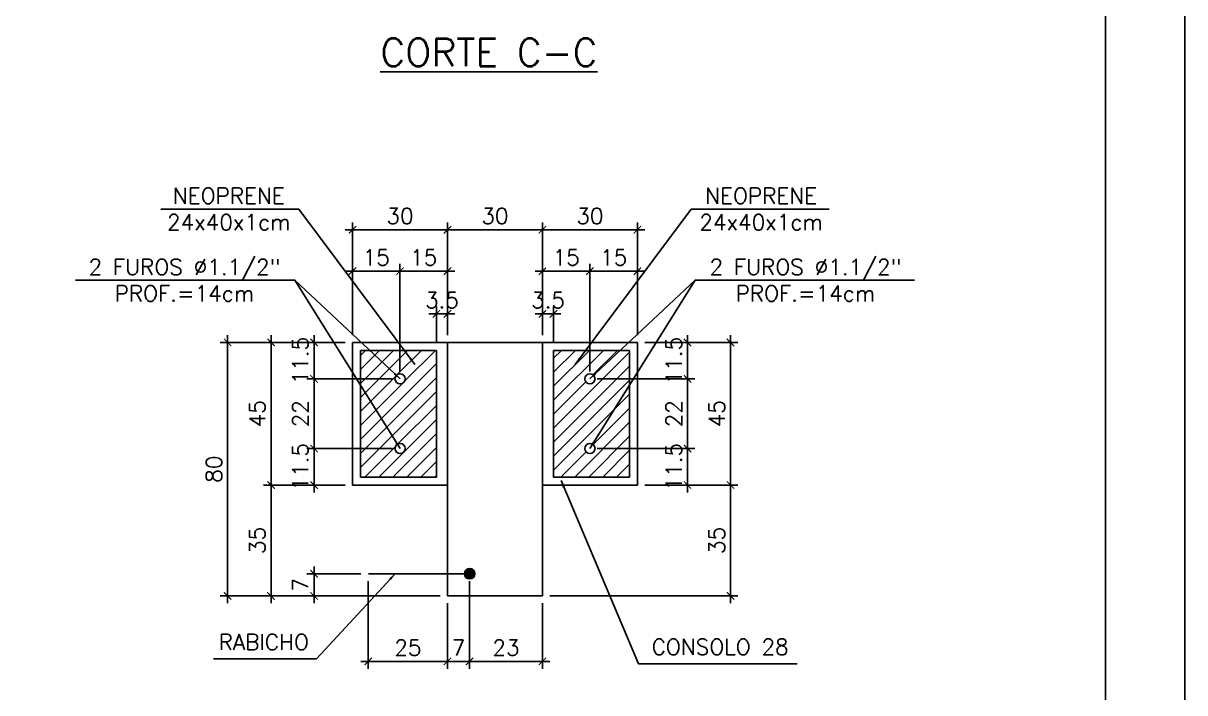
# Model space of a CAD drawing. Header units: centimetres. Extents: x 1658 to 19651, y 8294 to 11444.
# Drawn here: x 5413 to 6513, y 9885 to 10519 of the extents above; entities that cross this region are included whole.
import ezdxf

# ---------------------------------------------------------------- set-up
doc = ezdxf.new("R2010")
doc.units = ezdxf.units.CM
doc.header["$LTSCALE"] = 50
doc.header["$MEASUREMENT"] = 0
doc.header["$PDMODE"] = 67
for name, color, linetype in [('COTAS-PRECON', 1, 'Continuous'), ('FORMATO-PRECON', 2, 'Continuous'), ('HACHURAS-PRECON', 1, 'Continuous'), ('LINHA-01-PRECON', 1, 'Continuous'), ('LINHA-02-PRECON', 2, 'Continuous'), ('LINHA-03-PRECON', 3, 'Continuous'), ('LINHA-04-PRECON', 4, 'Continuous'), ('填充', 7, 'Continuous')]:
    doc.layers.add(name, color=color, linetype=linetype)
doc.styles.get("Standard").update_dxf_attribs({"font": 'romans.shx'})
doc.dimstyles.new('ESC75-25', dxfattribs={"dimscale": 0, "dimtxt": 15, "dimasz": 7, "dimexe": 7, "dimexo": 7, "dimgap": 5.5, "dimtad": 1, "dimdec": 1, "dimlfac": 0.333333, "dimdsep": 46, "dimtxsty": 'Standard', "dimblk": 'ARCHTICK', "dimcen": 0.1, "dimdle": 7, "dimclrd": 256, "dimclre": 256, "dimclrt": 2, "dimadec": 0, "dimazin": 0, "dimtfac": 1, "dimtdec": 1, "dimtix": 1, "dimtmove": 2, "dimatfit": 3, "dimfxl": 1, "dimarcsym": 0})
doc.dimstyles.new('ESC75-75', dxfattribs={"dimscale": 0, "dimtxt": 15, "dimasz": 7, "dimexe": 7, "dimexo": 7, "dimgap": 5.5, "dimtad": 1, "dimdec": 1, "dimdsep": 46, "dimtxsty": 'Standard', "dimblk": 'ARCHTICK', "dimcen": 0.1, "dimdle": 7, "dimclrd": 256, "dimclre": 256, "dimclrt": 2, "dimadec": 0, "dimazin": 0, "dimtfac": 1, "dimtdec": 1, "dimtix": 1, "dimtmove": 2, "dimatfit": 3, "dimfxl": 1, "dimarcsym": 0})
pattern_1 = [(45, (7279.603, 10279.781), (-6.629126, 6.629126), [])]

# ---------------------------------------------------------------- blocks, each defined once
blk = doc.blocks.new('A$C2E607E54')
at = {"layer": 'FORMATO-PRECON'}
blk.add_lwpolyline([(0, 4200), (2970, 4200), (2970, 0), (0, 0)], close=True, dxfattribs=at)
at = {"layer": 'FORMATO-PRECON', "color": 6}
blk.add_lwpolyline([(100, 3950), (2870, 3950), (2870, 100), (100, 100)], close=True, dxfattribs=at)
blk = doc.blocks.new('_ArchTick')
at = {"color": 0, "linetype": 'ByBlock', "const_width": 0.15}
blk.add_lwpolyline([(-0.5, -0.5), (0.5, 0.5)], dxfattribs=at)
blk = doc.blocks.new('*D190')
at = {"layer": 'Defpoints', "color": 0, "transparency": 16777216}
for p in [(5814.6, 10323), (5724.6, 10216.3), (5814.6, 10216.3)]:
    blk.add_point(p, dxfattribs=at)
at = {"layer": 'LINHA-01-PRECON', "lineweight": -2, "transparency": 16777216}
for p, q in [((5724.6, 10223.3), (5724.6, 10330)), ((5814.6, 10223.3), (5814.6, 10330)), ((5717.6, 10323), (5821.6, 10323))]:
    blk.add_line(p, q, dxfattribs=at)
at = {"layer": 'LINHA-01-PRECON', "lineweight": -2, "transparency": 16777216, "xscale": 7, "yscale": 7, "zscale": 7, "rotation": 180}
blk.add_blockref('_ArchTick', (5724.6, 10323), dxfattribs=at)
at = {"layer": 'LINHA-01-PRECON', "lineweight": -2, "transparency": 16777216, "xscale": 7, "yscale": 7, "zscale": 7}
blk.add_blockref('_ArchTick', (5814.6, 10323), dxfattribs=at)
at = {"layer": 'LINHA-01-PRECON', "color": 2, "transparency": 16777216, "insert": (5769.6, 10336), "char_height": 15, "attachment_point": 5}
blk.add_mtext('30', dxfattribs=at)
blk = doc.blocks.new('*D191')
at = {"layer": 'Defpoints', "color": 0, "transparency": 16777216}
for p in [(5904.6, 10323), (5814.6, 10216.3), (5904.6, 10216.3)]:
    blk.add_point(p, dxfattribs=at)
at = {"layer": 'LINHA-01-PRECON', "lineweight": -2, "transparency": 16777216}
for p, q in [((5814.6, 10223.3), (5814.6, 10330)), ((5904.6, 10223.3), (5904.6, 10330)), ((5807.6, 10323), (5911.6, 10323))]:
    blk.add_line(p, q, dxfattribs=at)
at = {"layer": 'LINHA-01-PRECON', "lineweight": -2, "transparency": 16777216, "xscale": 7, "yscale": 7, "zscale": 7, "rotation": 180}
blk.add_blockref('_ArchTick', (5814.6, 10323), dxfattribs=at)
at = {"layer": 'LINHA-01-PRECON', "lineweight": -2, "transparency": 16777216, "xscale": 7, "yscale": 7, "zscale": 7}
blk.add_blockref('_ArchTick', (5904.6, 10323), dxfattribs=at)
at = {"layer": 'LINHA-01-PRECON', "color": 2, "transparency": 16777216, "insert": (5859.6, 10336), "char_height": 15, "attachment_point": 5}
blk.add_mtext('30', dxfattribs=at)
blk = doc.blocks.new('*D192')
at = {"layer": 'Defpoints', "color": 0, "transparency": 16777216}
for p in [(5814.6, 10243.4), (5814.6, 10216.3), (5804.1, 10208.8)]:
    blk.add_point(p, dxfattribs=at)
at = {"layer": 'LINHA-01-PRECON', "lineweight": -2, "transparency": 16777216}
for p, q in [((5804.1, 10215.8), (5804.1, 10250.4)), ((5814.6, 10223.3), (5814.6, 10250.4)), ((5804.1, 10243.4), (5797.1, 10243.4)), ((5804.1, 10243.4), (5814.6, 10243.4)), ((5814.6, 10243.4), (5821.6, 10243.4))]:
    blk.add_line(p, q, dxfattribs=at)
at = {"layer": 'LINHA-01-PRECON', "lineweight": -2, "transparency": 16777216, "xscale": 7, "yscale": 7, "zscale": 7}
blk.add_blockref('_ArchTick', (5804.1, 10243.4), dxfattribs=at)
at = {"layer": 'LINHA-01-PRECON', "lineweight": -2, "transparency": 16777216, "xscale": 7, "yscale": 7, "zscale": 7, "rotation": 180}
blk.add_blockref('_ArchTick', (5814.6, 10243.4), dxfattribs=at)
at = {"layer": 'LINHA-01-PRECON', "color": 2, "transparency": 16777216, "insert": (5809.4, 10256.4), "char_height": 15, "attachment_point": 5}
blk.add_mtext('3.5', dxfattribs=at)
blk = doc.blocks.new('*D193')
at = {"layer": 'Defpoints', "color": 0, "transparency": 16777216}
for p in [(5769.6, 10283.8), (5724.6, 10216.3), (5769.6, 10181.8)]:
    blk.add_point(p, dxfattribs=at)
at = {"layer": 'LINHA-01-PRECON', "lineweight": -2, "transparency": 16777216}
for p, q in [((5717.6, 10283.8), (5776.6, 10283.8)), ((5724.6, 10223.3), (5724.6, 10290.8)), ((5769.6, 10188.8), (5769.6, 10290.8))]:
    blk.add_line(p, q, dxfattribs=at)
at = {"layer": 'LINHA-01-PRECON', "lineweight": -2, "transparency": 16777216, "xscale": 7, "yscale": 7, "zscale": 7, "rotation": 180}
blk.add_blockref('_ArchTick', (5724.6, 10283.8), dxfattribs=at)
at = {"layer": 'LINHA-01-PRECON', "lineweight": -2, "transparency": 16777216, "xscale": 7, "yscale": 7, "zscale": 7}
blk.add_blockref('_ArchTick', (5769.6, 10283.8), dxfattribs=at)
at = {"layer": 'LINHA-01-PRECON', "color": 2, "transparency": 16777216, "insert": (5747.1, 10296.8), "char_height": 15, "attachment_point": 5}
blk.add_mtext('15', dxfattribs=at)
blk = doc.blocks.new('*D194')
at = {"layer": 'Defpoints', "color": 0, "transparency": 16777216}
for p in [(5814.6, 10283.8), (5814.6, 10216.3), (5769.6, 10181.8)]:
    blk.add_point(p, dxfattribs=at)
at = {"layer": 'LINHA-01-PRECON', "lineweight": -2, "transparency": 16777216}
for p, q in [((5762.6, 10283.8), (5821.6, 10283.8)), ((5769.6, 10188.8), (5769.6, 10290.8)), ((5814.6, 10223.3), (5814.6, 10290.8))]:
    blk.add_line(p, q, dxfattribs=at)
at = {"layer": 'LINHA-01-PRECON', "lineweight": -2, "transparency": 16777216, "xscale": 7, "yscale": 7, "zscale": 7, "rotation": 180}
blk.add_blockref('_ArchTick', (5769.6, 10283.8), dxfattribs=at)
at = {"layer": 'LINHA-01-PRECON', "lineweight": -2, "transparency": 16777216, "xscale": 7, "yscale": 7, "zscale": 7}
blk.add_blockref('_ArchTick', (5814.6, 10283.8), dxfattribs=at)
at = {"layer": 'LINHA-01-PRECON', "color": 2, "transparency": 16777216, "insert": (5792.1, 10296.8), "char_height": 15, "attachment_point": 5}
blk.add_mtext('15', dxfattribs=at)
blk = doc.blocks.new('*D195')
at = {"layer": 'Defpoints', "color": 0, "transparency": 16777216}
for p in [(5904.6, 10323), (5904.6, 10216.3), (5994.6, 10216.3)]:
    blk.add_point(p, dxfattribs=at)
at = {"layer": 'LINHA-01-PRECON', "lineweight": -2, "transparency": 16777216}
for p, q in [((5904.6, 10223.3), (5904.6, 10330)), ((5994.6, 10223.3), (5994.6, 10330)), ((6001.6, 10323), (5897.6, 10323))]:
    blk.add_line(p, q, dxfattribs=at)
at = {"layer": 'LINHA-01-PRECON', "lineweight": -2, "transparency": 16777216, "xscale": 7, "yscale": 7, "zscale": 7, "rotation": 180}
blk.add_blockref('_ArchTick', (5904.6, 10323), dxfattribs=at)
at = {"layer": 'LINHA-01-PRECON', "lineweight": -2, "transparency": 16777216, "xscale": 7, "yscale": 7, "zscale": 7}
blk.add_blockref('_ArchTick', (5994.6, 10323), dxfattribs=at)
at = {"layer": 'LINHA-01-PRECON', "color": 2, "transparency": 16777216, "insert": (5949.6, 10336), "char_height": 15, "attachment_point": 5}
blk.add_mtext('30', dxfattribs=at)
blk = doc.blocks.new('*D196')
at = {"layer": 'Defpoints', "color": 0, "transparency": 16777216}
for p in [(5904.6, 10243.4), (5904.6, 10216.3), (5915.1, 10208.8)]:
    blk.add_point(p, dxfattribs=at)
at = {"layer": 'LINHA-01-PRECON', "lineweight": -2, "transparency": 16777216}
for p, q in [((5904.6, 10223.3), (5904.6, 10250.4)), ((5915.1, 10215.8), (5915.1, 10250.4)), ((5904.6, 10243.4), (5897.6, 10243.4)), ((5915.1, 10243.4), (5904.6, 10243.4)), ((5915.1, 10243.4), (5922.1, 10243.4))]:
    blk.add_line(p, q, dxfattribs=at)
at = {"layer": 'LINHA-01-PRECON', "lineweight": -2, "transparency": 16777216, "xscale": 7, "yscale": 7, "zscale": 7}
blk.add_blockref('_ArchTick', (5904.6, 10243.4), dxfattribs=at)
at = {"layer": 'LINHA-01-PRECON', "lineweight": -2, "transparency": 16777216, "xscale": 7, "yscale": 7, "zscale": 7, "rotation": 180}
blk.add_blockref('_ArchTick', (5915.1, 10243.4), dxfattribs=at)
at = {"layer": 'LINHA-01-PRECON', "color": 2, "transparency": 16777216, "insert": (5909.9, 10256.4), "char_height": 15, "attachment_point": 5}
blk.add_mtext('3.5', dxfattribs=at)
blk = doc.blocks.new('*D197')
at = {"layer": 'Defpoints', "color": 0, "transparency": 16777216}
for p in [(5949.6, 10283.8), (5994.6, 10216.3), (5949.6, 10181.8)]:
    blk.add_point(p, dxfattribs=at)
at = {"layer": 'LINHA-01-PRECON', "lineweight": -2, "transparency": 16777216}
for p, q in [((6001.6, 10283.8), (5942.6, 10283.8)), ((5949.6, 10188.8), (5949.6, 10290.8)), ((5994.6, 10223.3), (5994.6, 10290.8))]:
    blk.add_line(p, q, dxfattribs=at)
at = {"layer": 'LINHA-01-PRECON', "lineweight": -2, "transparency": 16777216, "xscale": 7, "yscale": 7, "zscale": 7, "rotation": 180}
blk.add_blockref('_ArchTick', (5949.6, 10283.8), dxfattribs=at)
at = {"layer": 'LINHA-01-PRECON', "lineweight": -2, "transparency": 16777216, "xscale": 7, "yscale": 7, "zscale": 7}
blk.add_blockref('_ArchTick', (5994.6, 10283.8), dxfattribs=at)
at = {"layer": 'LINHA-01-PRECON', "color": 2, "transparency": 16777216, "insert": (5972.1, 10296.8), "char_height": 15, "attachment_point": 5}
blk.add_mtext('15', dxfattribs=at)
blk = doc.blocks.new('*D198')
at = {"layer": 'Defpoints', "color": 0, "transparency": 16777216}
for p in [(5904.6, 10283.8), (5904.6, 10216.3), (5949.6, 10181.8)]:
    blk.add_point(p, dxfattribs=at)
at = {"layer": 'LINHA-01-PRECON', "lineweight": -2, "transparency": 16777216}
for p, q in [((5956.6, 10283.8), (5897.6, 10283.8)), ((5904.6, 10223.3), (5904.6, 10290.8)), ((5949.6, 10188.8), (5949.6, 10290.8))]:
    blk.add_line(p, q, dxfattribs=at)
at = {"layer": 'LINHA-01-PRECON', "lineweight": -2, "transparency": 16777216, "xscale": 7, "yscale": 7, "zscale": 7, "rotation": 180}
blk.add_blockref('_ArchTick', (5904.6, 10283.8), dxfattribs=at)
at = {"layer": 'LINHA-01-PRECON', "lineweight": -2, "transparency": 16777216, "xscale": 7, "yscale": 7, "zscale": 7}
blk.add_blockref('_ArchTick', (5949.6, 10283.8), dxfattribs=at)
at = {"layer": 'LINHA-01-PRECON', "color": 2, "transparency": 16777216, "insert": (5927.1, 10296.8), "char_height": 15, "attachment_point": 5}
blk.add_mtext('15', dxfattribs=at)
blk = doc.blocks.new('*D199')
at = {"layer": 'Defpoints', "color": 0, "transparency": 16777216}
for p in [(5724.6, 10216.3), (5688.2, 10181.8), (5769.6, 10181.8)]:
    blk.add_point(p, dxfattribs=at)
at = {"layer": 'LINHA-01-PRECON', "lineweight": -2, "transparency": 16777216}
for p, q in [((5717.6, 10216.3), (5681.2, 10216.3)), ((5688.2, 10216.3), (5688.2, 10223.3)), ((5688.2, 10216.3), (5688.2, 10181.8)), ((5762.6, 10181.8), (5681.2, 10181.8)), ((5688.2, 10181.8), (5688.2, 10174.8))]:
    blk.add_line(p, q, dxfattribs=at)
at = {"layer": 'LINHA-01-PRECON', "lineweight": -2, "transparency": 16777216, "xscale": 7, "yscale": 7, "zscale": 7}
for p, rotation in [((5688.2, 10216.3), 270), ((5688.2, 10181.8), 90)]:
    blk.add_blockref('_ArchTick', p, dxfattribs=dict(at, rotation=rotation))
at = {"layer": 'LINHA-01-PRECON', "color": 2, "transparency": 16777216, "insert": (5675.2, 10199.1), "char_height": 15, "attachment_point": 5, "rotation": 90}
blk.add_mtext('11.5', dxfattribs=at)
blk = doc.blocks.new('*D200')
at = {"layer": 'Defpoints', "color": 0, "transparency": 16777216}
for p in [(5769.6, 10181.8), (5688.2, 10115.8), (5769.6, 10115.8)]:
    blk.add_point(p, dxfattribs=at)
at = {"layer": 'LINHA-01-PRECON', "lineweight": -2, "transparency": 16777216}
for p, q in [((5688.2, 10188.8), (5688.2, 10108.8)), ((5762.6, 10181.8), (5681.2, 10181.8)), ((5762.6, 10115.8), (5681.2, 10115.8))]:
    blk.add_line(p, q, dxfattribs=at)
at = {"layer": 'LINHA-01-PRECON', "lineweight": -2, "transparency": 16777216, "xscale": 7, "yscale": 7, "zscale": 7}
for p, rotation in [((5688.2, 10181.8), 90), ((5688.2, 10115.8), 270)]:
    blk.add_blockref('_ArchTick', p, dxfattribs=dict(at, rotation=rotation))
at = {"layer": 'LINHA-01-PRECON', "color": 2, "transparency": 16777216, "insert": (5675.2, 10148.8), "char_height": 15, "attachment_point": 5, "rotation": 90}
blk.add_mtext('22', dxfattribs=at)
blk = doc.blocks.new('*D201')
at = {"layer": 'Defpoints', "color": 0, "transparency": 16777216}
for p in [(5769.6, 10115.8), (5688.2, 10081.3), (5724.6, 10081.3)]:
    blk.add_point(p, dxfattribs=at)
at = {"layer": 'LINHA-01-PRECON', "lineweight": -2, "transparency": 16777216}
for p, q in [((5688.2, 10115.8), (5688.2, 10122.8)), ((5762.6, 10115.8), (5681.2, 10115.8)), ((5688.2, 10115.8), (5688.2, 10081.3)), ((5717.6, 10081.3), (5681.2, 10081.3)), ((5688.2, 10081.3), (5688.2, 10074.3))]:
    blk.add_line(p, q, dxfattribs=at)
at = {"layer": 'LINHA-01-PRECON', "lineweight": -2, "transparency": 16777216, "xscale": 7, "yscale": 7, "zscale": 7}
for p, rotation in [((5688.2, 10115.8), 270), ((5688.2, 10081.3), 90)]:
    blk.add_blockref('_ArchTick', p, dxfattribs=dict(at, rotation=rotation))
at = {"layer": 'LINHA-01-PRECON', "color": 2, "transparency": 16777216, "insert": (5675.2, 10098.6), "char_height": 15, "attachment_point": 5, "rotation": 90}
blk.add_mtext('11.5', dxfattribs=at)
blk = doc.blocks.new('*D202')
at = {"layer": 'Defpoints', "color": 0, "transparency": 16777216}
for p in [(5724.6, 10216.3), (5647.4, 10081.3), (5724.6, 10081.3)]:
    blk.add_point(p, dxfattribs=at)
at = {"layer": 'LINHA-01-PRECON', "lineweight": -2, "transparency": 16777216}
for p, q in [((5717.6, 10216.3), (5640.4, 10216.3)), ((5647.4, 10223.3), (5647.4, 10074.3)), ((5717.6, 10081.3), (5640.4, 10081.3))]:
    blk.add_line(p, q, dxfattribs=at)
at = {"layer": 'LINHA-01-PRECON', "lineweight": -2, "transparency": 16777216, "xscale": 7, "yscale": 7, "zscale": 7}
for p, rotation in [((5647.4, 10216.3), 90), ((5647.4, 10081.3), 270)]:
    blk.add_blockref('_ArchTick', p, dxfattribs=dict(at, rotation=rotation))
at = {"layer": 'LINHA-01-PRECON', "color": 2, "transparency": 16777216, "insert": (5634.4, 10148.8), "char_height": 15, "attachment_point": 5, "rotation": 90}
blk.add_mtext('45', dxfattribs=at)
blk = doc.blocks.new('*D203')
at = {"layer": 'Defpoints', "color": 0, "transparency": 16777216}
for p in [(5724.6, 10081.3), (5647.4, 9976.3), (5814.6, 9976.3)]:
    blk.add_point(p, dxfattribs=at)
at = {"layer": 'LINHA-01-PRECON', "lineweight": -2, "transparency": 16777216}
for p, q in [((5647.4, 10088.3), (5647.4, 9969.3)), ((5717.6, 10081.3), (5640.4, 10081.3)), ((5807.6, 9976.3), (5640.4, 9976.3))]:
    blk.add_line(p, q, dxfattribs=at)
at = {"layer": 'LINHA-01-PRECON', "lineweight": -2, "transparency": 16777216, "xscale": 7, "yscale": 7, "zscale": 7}
for p, rotation in [((5647.4, 10081.3), 90), ((5647.4, 9976.3), 270)]:
    blk.add_blockref('_ArchTick', p, dxfattribs=dict(at, rotation=rotation))
at = {"layer": 'LINHA-01-PRECON', "color": 2, "transparency": 16777216, "insert": (5634.4, 10028.8), "char_height": 15, "attachment_point": 5, "rotation": 90}
blk.add_mtext('35', dxfattribs=at)
blk = doc.blocks.new('*D204')
at = {"layer": 'Defpoints', "color": 0, "transparency": 16777216}
for p in [(5724.6, 10216.3), (5606.3, 9976.3), (5814.6, 9976.3)]:
    blk.add_point(p, dxfattribs=at)
at = {"layer": 'LINHA-01-PRECON', "lineweight": -2, "transparency": 16777216}
for p, q in [((5717.6, 10216.3), (5599.3, 10216.3)), ((5606.3, 10223.3), (5606.3, 9969.3)), ((5807.6, 9976.3), (5599.3, 9976.3))]:
    blk.add_line(p, q, dxfattribs=at)
at = {"layer": 'LINHA-01-PRECON', "lineweight": -2, "transparency": 16777216, "xscale": 7, "yscale": 7, "zscale": 7}
for p, rotation in [((5606.3, 10216.3), 90), ((5606.3, 9976.3), 270)]:
    blk.add_blockref('_ArchTick', p, dxfattribs=dict(at, rotation=rotation))
at = {"layer": 'LINHA-01-PRECON', "color": 2, "transparency": 16777216, "insert": (5593.3, 10096.3), "char_height": 15, "attachment_point": 5, "rotation": 90}
blk.add_mtext('80', dxfattribs=at)
blk = doc.blocks.new('*D205')
at = {"layer": 'Defpoints', "color": 0, "transparency": 16777216}
for p in [(5994.6, 10216.3), (5949.6, 10181.8), (6042.1, 10181.8)]:
    blk.add_point(p, dxfattribs=at)
at = {"layer": 'LINHA-01-PRECON', "lineweight": -2, "transparency": 16777216}
for p, q in [((6001.6, 10216.3), (6049.1, 10216.3)), ((6042.1, 10216.3), (6042.1, 10223.3)), ((6042.1, 10216.3), (6042.1, 10181.8)), ((5956.6, 10181.8), (6049.1, 10181.8)), ((6042.1, 10181.8), (6042.1, 10174.8))]:
    blk.add_line(p, q, dxfattribs=at)
at = {"layer": 'LINHA-01-PRECON', "lineweight": -2, "transparency": 16777216, "xscale": 7, "yscale": 7, "zscale": 7}
for p, rotation in [((6042.1, 10216.3), 270), ((6042.1, 10181.8), 90)]:
    blk.add_blockref('_ArchTick', p, dxfattribs=dict(at, rotation=rotation))
at = {"layer": 'LINHA-01-PRECON', "color": 2, "transparency": 16777216, "insert": (6029.1, 10199.1), "char_height": 15, "attachment_point": 5, "rotation": 90}
blk.add_mtext('11.5', dxfattribs=at)
blk = doc.blocks.new('*D206')
at = {"layer": 'Defpoints', "color": 0, "transparency": 16777216}
for p in [(5949.6, 10181.8), (5949.6, 10115.8), (6042.1, 10115.8)]:
    blk.add_point(p, dxfattribs=at)
at = {"layer": 'LINHA-01-PRECON', "lineweight": -2, "transparency": 16777216}
for p, q in [((6042.1, 10188.8), (6042.1, 10108.8)), ((5956.6, 10181.8), (6049.1, 10181.8)), ((5956.6, 10115.8), (6049.1, 10115.8))]:
    blk.add_line(p, q, dxfattribs=at)
at = {"layer": 'LINHA-01-PRECON', "lineweight": -2, "transparency": 16777216, "xscale": 7, "yscale": 7, "zscale": 7}
for p, rotation in [((6042.1, 10181.8), 90), ((6042.1, 10115.8), 270)]:
    blk.add_blockref('_ArchTick', p, dxfattribs=dict(at, rotation=rotation))
at = {"layer": 'LINHA-01-PRECON', "color": 2, "transparency": 16777216, "insert": (6029.1, 10148.8), "char_height": 15, "attachment_point": 5, "rotation": 90}
blk.add_mtext('22', dxfattribs=at)
blk = doc.blocks.new('*D207')
at = {"layer": 'Defpoints', "color": 0, "transparency": 16777216}
for p in [(5949.6, 10115.8), (5994.6, 10081.3), (6042.1, 10081.3)]:
    blk.add_point(p, dxfattribs=at)
at = {"layer": 'LINHA-01-PRECON', "lineweight": -2, "transparency": 16777216}
for p, q in [((6042.1, 10115.8), (6042.1, 10122.8)), ((5956.6, 10115.8), (6049.1, 10115.8)), ((6042.1, 10115.8), (6042.1, 10081.3)), ((6001.6, 10081.3), (6049.1, 10081.3)), ((6042.1, 10081.3), (6042.1, 10074.3))]:
    blk.add_line(p, q, dxfattribs=at)
at = {"layer": 'LINHA-01-PRECON', "lineweight": -2, "transparency": 16777216, "xscale": 7, "yscale": 7, "zscale": 7}
for p, rotation in [((6042.1, 10115.8), 270), ((6042.1, 10081.3), 90)]:
    blk.add_blockref('_ArchTick', p, dxfattribs=dict(at, rotation=rotation))
at = {"layer": 'LINHA-01-PRECON', "color": 2, "transparency": 16777216, "insert": (6029.1, 10098.6), "char_height": 15, "attachment_point": 5, "rotation": 90}
blk.add_mtext('11.5', dxfattribs=at)
blk = doc.blocks.new('*D208')
at = {"layer": 'Defpoints', "color": 0, "transparency": 16777216}
for p in [(5994.6, 10216.3), (5994.6, 10081.3), (6082.9, 10081.3)]:
    blk.add_point(p, dxfattribs=at)
at = {"layer": 'LINHA-01-PRECON', "lineweight": -2, "transparency": 16777216}
for p, q in [((6001.6, 10216.3), (6089.9, 10216.3)), ((6082.9, 10223.3), (6082.9, 10074.3)), ((6001.6, 10081.3), (6089.9, 10081.3))]:
    blk.add_line(p, q, dxfattribs=at)
at = {"layer": 'LINHA-01-PRECON', "lineweight": -2, "transparency": 16777216, "xscale": 7, "yscale": 7, "zscale": 7}
for p, rotation in [((6082.9, 10216.3), 90), ((6082.9, 10081.3), 270)]:
    blk.add_blockref('_ArchTick', p, dxfattribs=dict(at, rotation=rotation))
at = {"layer": 'LINHA-01-PRECON', "color": 2, "transparency": 16777216, "insert": (6069.9, 10148.8), "char_height": 15, "attachment_point": 5, "rotation": 90}
blk.add_mtext('45', dxfattribs=at)
blk = doc.blocks.new('*D209')
at = {"layer": 'Defpoints', "color": 0, "transparency": 16777216}
for p in [(5994.6, 10081.3), (5904.6, 9976.3), (6082.9, 9976.3)]:
    blk.add_point(p, dxfattribs=at)
at = {"layer": 'LINHA-01-PRECON', "lineweight": -2, "transparency": 16777216}
for p, q in [((6082.9, 10088.3), (6082.9, 9969.3)), ((6001.6, 10081.3), (6089.9, 10081.3)), ((5911.6, 9976.3), (6089.9, 9976.3))]:
    blk.add_line(p, q, dxfattribs=at)
at = {"layer": 'LINHA-01-PRECON', "lineweight": -2, "transparency": 16777216, "xscale": 7, "yscale": 7, "zscale": 7}
for p, rotation in [((6082.9, 10081.3), 90), ((6082.9, 9976.3), 270)]:
    blk.add_blockref('_ArchTick', p, dxfattribs=dict(at, rotation=rotation))
at = {"layer": 'LINHA-01-PRECON', "color": 2, "transparency": 16777216, "insert": (6069.9, 10028.8), "char_height": 15, "attachment_point": 5, "rotation": 90}
blk.add_mtext('35', dxfattribs=at)
blk = doc.blocks.new('*D219')
at = {"layer": 'Defpoints', "color": 0, "transparency": 16777216}
for p in [(5688.2, 9997.3), (5739.6, 9997.3), (5769.7, 9976.3)]:
    blk.add_point(p, dxfattribs=at)
at = {"layer": 'LINHA-01-PRECON', "lineweight": -2, "transparency": 16777216}
for p, q in [((5732.6, 9997.3), (5681.2, 9997.3)), ((5688.2, 9969.3), (5688.2, 10004.3)), ((5762.7, 9976.3), (5681.2, 9976.3))]:
    blk.add_line(p, q, dxfattribs=at)
at = {"layer": 'LINHA-01-PRECON', "lineweight": -2, "transparency": 16777216, "xscale": 7, "yscale": 7, "zscale": 7}
for p, rotation in [((5688.2, 9997.3), 90), ((5688.2, 9976.3), 270)]:
    blk.add_blockref('_ArchTick', p, dxfattribs=dict(at, rotation=rotation))
at = {"layer": 'LINHA-01-PRECON', "color": 2, "transparency": 16777216, "insert": (5675.2, 9986.8), "char_height": 15, "attachment_point": 5, "rotation": 90}
blk.add_mtext('7', dxfattribs=at)
blk = doc.blocks.new('*D217')
at = {"layer": 'Defpoints', "color": 0, "transparency": 16777216}
for p in [(5835.6, 9997.3), (5814.6, 9976.3), (5835.6, 9914.3)]:
    blk.add_point(p, dxfattribs=at)
at = {"layer": 'LINHA-01-PRECON', "lineweight": -2, "transparency": 16777216}
for p, q in [((5835.6, 9990.3), (5835.6, 9907.3)), ((5814.6, 9969.3), (5814.6, 9907.3)), ((5807.6, 9914.3), (5842.6, 9914.3))]:
    blk.add_line(p, q, dxfattribs=at)
at = {"layer": 'LINHA-01-PRECON', "lineweight": -2, "transparency": 16777216, "xscale": 7, "yscale": 7, "zscale": 7, "rotation": 180}
blk.add_blockref('_ArchTick', (5814.6, 9914.3), dxfattribs=at)
at = {"layer": 'LINHA-01-PRECON', "lineweight": -2, "transparency": 16777216, "xscale": 7, "yscale": 7, "zscale": 7}
blk.add_blockref('_ArchTick', (5835.6, 9914.3), dxfattribs=at)
at = {"layer": 'LINHA-01-PRECON', "color": 2, "transparency": 16777216, "insert": (5825.1, 9927.3), "char_height": 15, "attachment_point": 5}
blk.add_mtext('7', dxfattribs=at)
blk = doc.blocks.new('*D218')
at = {"layer": 'Defpoints', "color": 0, "transparency": 16777216}
for p in [(5835.6, 9997.3), (5904.6, 9976.3), (5904.6, 9914.3)]:
    blk.add_point(p, dxfattribs=at)
at = {"layer": 'LINHA-01-PRECON', "lineweight": -2, "transparency": 16777216}
for p, q in [((5835.6, 9990.3), (5835.6, 9907.3)), ((5904.6, 9969.3), (5904.6, 9907.3)), ((5828.6, 9914.3), (5911.6, 9914.3))]:
    blk.add_line(p, q, dxfattribs=at)
at = {"layer": 'LINHA-01-PRECON', "lineweight": -2, "transparency": 16777216, "xscale": 7, "yscale": 7, "zscale": 7, "rotation": 180}
blk.add_blockref('_ArchTick', (5835.6, 9914.3), dxfattribs=at)
at = {"layer": 'LINHA-01-PRECON', "lineweight": -2, "transparency": 16777216, "xscale": 7, "yscale": 7, "zscale": 7}
blk.add_blockref('_ArchTick', (5904.6, 9914.3), dxfattribs=at)
at = {"layer": 'LINHA-01-PRECON', "color": 2, "transparency": 16777216, "insert": (5870.1, 9927.3), "char_height": 15, "attachment_point": 5}
blk.add_mtext('23', dxfattribs=at)
blk = doc.blocks.new('*D431')
at = {"layer": 'Defpoints', "color": 0, "transparency": 16777216}
for p in [(5739.6, 9997.3), (5814.6, 9976.3), (5814.6, 9914.3)]:
    blk.add_point(p, dxfattribs=at)
at = {"layer": 'LINHA-01-PRECON', "lineweight": -2, "transparency": 16777216}
for p, q in [((5739.6, 9990.3), (5739.6, 9907.3)), ((5814.6, 9969.3), (5814.6, 9907.3)), ((5732.6, 9914.3), (5821.6, 9914.3))]:
    blk.add_line(p, q, dxfattribs=at)
at = {"layer": 'LINHA-01-PRECON', "lineweight": -2, "transparency": 16777216, "xscale": 7, "yscale": 7, "zscale": 7, "rotation": 180}
blk.add_blockref('_ArchTick', (5739.6, 9914.3), dxfattribs=at)
at = {"layer": 'LINHA-01-PRECON', "lineweight": -2, "transparency": 16777216, "xscale": 7, "yscale": 7, "zscale": 7}
blk.add_blockref('_ArchTick', (5814.6, 9914.3), dxfattribs=at)
at = {"layer": 'LINHA-01-PRECON', "color": 2, "transparency": 16777216, "insert": (5777.1, 9927.3), "char_height": 15, "attachment_point": 5}
blk.add_mtext('25', dxfattribs=at)

msp = doc.modelspace()

# ---------------------------------------------------------------- hatches: boundary and pattern name
at = {"layer": 'LINHA-04-PRECON'}
h = msp.add_hatch(color=256, dxfattribs=at)
h.dxf.hatch_style = 1
edge = h.paths.add_edge_path()
edge.add_arc((5835.65, 9997.33), 4.95, 0, 360)
at = {"layer": '填充'}
h = msp.add_hatch(dxfattribs=at)
h.set_pattern_fill('ANSI31', color=1, scale=75)
h.set_pattern_definition(pattern_1)
h.paths.add_polyline_path([(5804.15, 10208.83), (5732.15, 10208.83), (5732.15, 10088.83), (5804.15, 10088.83)])
h.paths.add_polyline_path([(5774.45, 10115.83, -1), (5764.85, 10115.83, -1)], flags=16)
h.paths.add_polyline_path([(5764.85, 10181.83, -1), (5774.45, 10181.83, -1)], flags=16)
h = msp.add_hatch(dxfattribs=at)
h.set_pattern_fill('ANSI31', color=1, scale=75)
h.set_pattern_definition(pattern_1)
h.paths.add_polyline_path([(5915.15, 10088.83), (5987.15, 10088.83), (5987.15, 10208.83), (5915.15, 10208.83)])
h.paths.add_polyline_path([(5944.85, 10181.83, -1), (5954.45, 10181.83, -1)], flags=16)
h.paths.add_polyline_path([(5954.45, 10115.83, -1), (5944.85, 10115.83, -1)], flags=16)

# ---------------------------------------------------------------- linework, layer by layer
at = {"layer": 'LINHA-02-PRECON'}
for p, q in [((5814.65, 10216.33), (5724.65, 10216.33)), ((5724.65, 10081.33), (5724.65, 10216.33)), ((5904.65, 10216.33), (5994.65, 10216.33)), ((5994.65, 10081.33), (5994.65, 10216.33)), ((5732.15, 10088.83), (5732.15, 10208.83)), ((5732.15, 10208.83), (5804.15, 10208.83)), ((5804.15, 10208.83), (5804.15, 10088.83)), ((5987.15, 10208.83), (5915.15, 10208.83)), ((5915.15, 10208.83), (5915.15, 10088.83)), ((5987.15, 10088.83), (5987.15, 10208.83)), ((5804.15, 10088.83), (5732.15, 10088.83)), ((5915.15, 10088.83), (5987.15, 10088.83)), ((5814.65, 10081.33), (5724.65, 10081.33)), ((5904.65, 10081.33), (5994.65, 10081.33))]:
    msp.add_line(p, q, dxfattribs=at)
for centre in [(5769.65, 10181.83), (5949.65, 10181.83), (5769.65, 10115.83), (5949.65, 10115.83)]:
    msp.add_circle(centre, 4.8, dxfattribs=at)
at = {"layer": 'LINHA-03-PRECON'}
for p, q in [((5904.65, 10216.33), (5814.65, 10216.33)), ((5814.65, 10216.33), (5814.65, 9976.33)), ((5904.65, 9976.33), (5904.65, 10216.33)), ((5814.65, 9976.33), (5904.65, 9976.33))]:
    msp.add_line(p, q, dxfattribs=at)
at = {"layer": 'LINHA-04-PRECON'}
msp.add_line((5835.65, 9997.33), (5739.65, 9997.33), dxfattribs=at)
msp.add_circle((5835.65, 9997.33), 4.95, dxfattribs=at)

# ---------------------------------------------------------------- block references
at = {"layer": 'HACHURAS-PRECON', "xscale": 0.7499999999999996, "yscale": 0.7499999999999996, "zscale": 0.7499999999999996}
msp.add_blockref('A$C2E607E54', (4285.86, 8293.94), dxfattribs=at)

# ---------------------------------------------------------------- texts
at = {"layer": 'COTAS-PRECON', "color": 2, "char_height": 15, "attachment_point": 5}
for s, insert in [('\\A1;NEOPRENE\\P24x40x1cm', (5607.4, 10342.65)), ('\\A1;NEOPRENE\\P24x40x1cm', (6111.9, 10342.65)), ('\\A1;2 FUROS %%C1.1/2"\\PPROF.=14cm', (5565.39, 10275.24)), ('\\A1;2 FUROS %%C1.1/2"\\PPROF.=14cm', (6153.91, 10275.24)), ('\\A1;RABICHO', (5640.56, 9932.63, 0.02)), ('\\A1;CONSOLO 28', (6073.06, 9928.1, 0.02))]:
    msp.add_mtext(s, dxfattribs=dict(at, insert=insert))
at = {"layer": 'LINHA-01-PRECON', "color": 4, "insert": (5853.91, 10490.92, -0.02), "char_height": 26.25, "attachment_point": 5}
msp.add_mtext('{\\LCORTE C-C}', dxfattribs=at)

# ---------------------------------------------------------------- dimensions: what is measured, and where the dimension line sits
at = {"layer": 'LINHA-01-PRECON'}
for base, p1, p2, picture, middle in [((5814.65, 10323.01), (5724.65, 10216.33), (5814.65, 10216.33), '*D190', (5769.65, 10336.01)), ((5904.65, 10323.01), (5814.65, 10216.33), (5904.65, 10216.33), '*D191', (5859.65, 10336.01)), ((5769.65, 10283.78), (5724.65, 10216.33), (5769.65, 10181.83), '*D193', (5747.15, 10296.78)), ((5814.65, 10283.78), (5769.65, 10181.83), (5814.65, 10216.33), '*D194', (5792.15, 10296.78)), ((5814.65, 10243.4), (5804.15, 10208.83), (5814.65, 10216.33), '*D192', (5809.4, 10256.4)), ((5814.65, 9914.33), (5739.65, 9997.33), (5814.65, 9976.33), '*D431', (5777.15, 9927.33)), ((5835.65, 9914.33), (5814.65, 9976.33), (5835.65, 9997.33), '*D217', (5825.15, 9927.33)), ((5904.65, 9914.33), (5835.65, 9997.33), (5904.65, 9976.33), '*D218', (5870.15, 9927.33))]:
    dim = msp.add_linear_dim(base=base, p1=p1, p2=p2, dimstyle='ESC75-25', override={"dimscale": 1}, dxfattribs=at)
    dim.commit()
    dim.dimension.update_dxf_attribs({"geometry": picture, "text_midpoint": middle})
for base, p1, p2, angle, picture, middle in [((5904.65, 10323.01), (5994.65, 10216.33), (5904.65, 10216.33), 180, '*D195', (5949.65, 10336.01)), ((5904.65, 10283.78), (5949.65, 10181.83), (5904.65, 10216.33), 180, '*D198', (5927.15, 10296.78)), ((5949.65, 10283.78), (5994.65, 10216.33), (5949.65, 10181.83), 180, '*D197', (5972.15, 10296.78)), ((5904.65, 10243.4), (5915.15, 10208.83), (5904.65, 10216.33), 180, '*D196', (5909.9, 10256.4)), ((5606.3, 9976.33), (5724.65, 10216.33), (5814.65, 9976.33), 90, '*D204', (5593.3, 10096.33)), ((5647.41, 10081.33), (5724.65, 10216.33), (5724.65, 10081.33), 90, '*D202', (5634.41, 10148.83)), ((5688.18, 10181.83), (5724.65, 10216.33), (5769.65, 10181.83), 90, '*D199', (5675.18, 10199.08)), ((6042.11, 10181.83), (5994.65, 10216.33), (5949.65, 10181.83), 90, '*D205', (6029.11, 10199.08)), ((6082.89, 10081.33), (5994.65, 10216.33), (5994.65, 10081.33), 90, '*D208', (6069.89, 10148.83)), ((5688.18, 10115.83), (5769.65, 10181.83), (5769.65, 10115.83), 90, '*D200', (5675.18, 10148.83)), ((6042.11, 10115.83), (5949.65, 10181.83), (5949.65, 10115.83), 90, '*D206', (6029.11, 10148.83)), ((5688.18, 10081.33), (5769.65, 10115.83), (5724.65, 10081.33), 90, '*D201', (5675.18, 10098.58)), ((6042.11, 10081.33), (5949.65, 10115.83), (5994.65, 10081.33), 90, '*D207', (6029.11, 10098.58)), ((5647.41, 9976.33), (5724.65, 10081.33), (5814.65, 9976.33), 90, '*D203', (5634.41, 10028.83)), ((6082.89, 9976.33), (5994.65, 10081.33), (5904.65, 9976.33), 90, '*D209', (6069.89, 10028.83)), ((5688.18, 9997.33), (5769.66, 9976.33), (5739.65, 9997.33), 90, '*D219', (5675.18, 9986.83))]:
    dim = msp.add_linear_dim(base=base, p1=p1, p2=p2, angle=angle, dimstyle='ESC75-25', override={"dimscale": 1}, dxfattribs=at)
    dim.commit()
    dim.dimension.update_dxf_attribs({"geometry": picture, "text_midpoint": middle})

# ---------------------------------------------------------------- leaders
at = {"layer": 'COTAS-PRECON'}
for points in [[(5783.61, 10195.5), (5673.84, 10342.65), (5543.09, 10342.65)], [(5935.69, 10195.5), (6045.46, 10342.65), (6176.21, 10342.65)], [(5769.65, 10115.83), (5669.92, 10275.24), (5462.03, 10275.24)], [(5949.65, 10115.83), (6049.38, 10275.24), (6257.27, 10275.24)], [(5922.24, 10085.53), (5995.79, 9912.12), (6145.98, 9912.12)], [(5764.98, 9997.33), (5690.55, 9916.65), (5592.77, 9916.65)]]:
    msp.add_leader(points, dimstyle='ESC75-75', override={"dimscale": 1}, dxfattribs=at)
at = {"layer": 'LINHA-01-PRECON'}
for points in [[(5769.65, 10181.83), (5669.92, 10275.24)], [(5949.65, 10181.83), (6049.38, 10275.24)]]:
    msp.add_leader(points, dimstyle='ESC75-25', override={"dimscale": 1}, dxfattribs=at)

doc.saveas('drawing.dxf')
